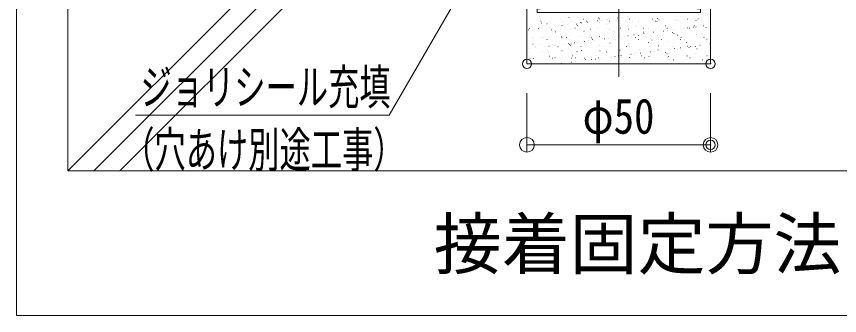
# Model space of a CAD drawing. Units: millimetres, scale not verified. Extents: x -1001 to 999, y -692 to 693.
# Drawn here: x -1000.7 to -776.5, y -692.5 to -611 of the extents above; entities that cross this region are included whole.
import ezdxf
from ezdxf.enums import TextEntityAlignment as Align

# ---------------------------------------------------------------- set-up
doc = ezdxf.new("R2010")
doc.units = ezdxf.units.MM
doc.header["$LTSCALE"] = 5
doc.header["$PDMODE"] = 32
doc.header["$PDSIZE"] = 2.5
doc.linetypes.add('DASHED1', pattern=[1.8, 1.2, -0.6])
for name, color, linetype, lineweight in [('0-0_zumenwaku', 6, 'Continuous', 9), ('0-2_5', 1, 'Continuous', 9), ('0-3_02壁', 4, 'Continuous', 9), ('0-6_center', 5, 'Continuous', 9), ('0-8_sunpou', 1, 'Continuous', 9), ('0-9_0', 6, 'DASHED1', 9), ('0-A_DEFPOINTS', 7, 'Continuous', 9)]:
    doc.layers.add(name, color=color, linetype=linetype, lineweight=lineweight)
doc.layers.add('0-1_moji', color=2, linetype='Continuous')
doc.styles.add('ＭＳ ゴシック', font='')
doc.styles.add('ＭＳ Ｐゴシック', font='')
doc.styles.get('ＭＳ ゴシック').set_extended_font_data('MS Gothic')
doc.styles.get('ＭＳ Ｐゴシック').set_extended_font_data('MS PGothic')

# ---------------------------------------------------------------- blocks, each defined once
blk = doc.blocks.new('_ORIGIN')
at = {"layer": '0-9_0', "color": 1, "linetype": 'Continuous'}
blk.add_line((0, 0), (-5, 0), dxfattribs=at)
blk.add_circle((0, 0), 2.5, dxfattribs=at)
blk = doc.blocks.new('MLeader1')
at = {"layer": '0-8_sunpou'}
blk.add_line((-900.968, -637.894), (-968.244, -637.894), dxfattribs=at)
blk.add_lwpolyline([(-862.82, -574.939), (-899.168, -637.894), (-900.968, -637.894)], dxfattribs=at)
at = {"layer": '0-8_sunpou', "color": 11}
blk.add_solid([(-863.542, -574.522), (-862.099, -575.355), (-860.32, -570.608)], dxfattribs=at)
at = {"layer": '0-8_sunpou', "color": 2, "style": 'ＭＳ ゴシック', "width": 0.65}
for s, p in [('ジョリシール充填', (-966.89, -637.872)), ('（穴あけ別途工事）', (-971.604, -654.939))]:
    blk.add_text(s, height=9.604, dxfattribs=at).set_placement(p, align=Align.BOTTOM_LEFT)

msp = doc.modelspace()

# ---------------------------------------------------------------- linework, layer by layer
at = {"layer": '0-0_zumenwaku'}
msp.add_lwpolyline([(-1000.664, -692.472), (999.336, -692.472), (999.336, 692.528), (-1000.664, 692.528)], close=True, dxfattribs=at)
at = {"layer": '0-2_5'}
for p, q in [((-861.659, -538.862), (-861.659, -623.862)), ((-811.659, -538.862), (-811.659, -623.862)), ((-861.659, -623.862), (-811.659, -623.862))]:
    msp.add_line(p, q, dxfattribs=at)
at = {"layer": '0-3_02壁'}
for p, q in [((-986.659, -653.03), (-902.491, -568.862)), ((-979.599, -653.041), (-895.419, -568.862)), ((-972.528, -653.041), (-888.348, -568.862)), ((-858.703, -611.726), (-858.653, -611.726)), ((-858.354, -611.068), (-858.304, -611.068)), ((-857.985, -611.406), (-857.935, -611.406)), ((-852.475, -611.715), (-852.425, -611.715)), ((-850.233, -611.245), (-850.183, -611.245)), ((-846.246, -611.703), (-846.196, -611.703)), ((-842.23, -611.314), (-842.18, -611.314)), ((-841.862, -611.651), (-841.812, -611.651)), ((-840.018, -611.692), (-839.968, -611.692)), ((-839.764, -611.771), (-839.714, -611.771)), ((-837.047, -611.414), (-836.997, -611.414)), ((-836.006, -611.277), (-835.956, -611.277)), ((-834.38, -611.062), (-834.33, -611.062)), ((-834.109, -611.49), (-834.059, -611.49)), ((-833.79, -611.681), (-833.74, -611.681)), ((-827.561, -611.669), (-827.511, -611.669)), ((-826.106, -611.559), (-826.056, -611.559)), ((-821.333, -611.658), (-821.283, -611.658)), ((-817.986, -611.736), (-817.936, -611.736)), ((-815.105, -611.647), (-815.055, -611.647)), ((-857.859, -612.263), (-857.809, -612.263)), ((-857.772, -612.836), (-857.722, -612.836)), ((-856.245, -613), (-856.195, -613)), ((-855.914, -613.898), (-855.864, -613.898)), ((-853.198, -613.54), (-853.148, -613.54)), ((-852.37, -612.641), (-852.32, -612.641)), ((-852.157, -613.403), (-852.107, -613.403)), ((-851.631, -612.252), (-851.581, -612.252)), ((-850.531, -613.189), (-850.481, -613.189)), ((-848.242, -613.069), (-848.192, -613.069)), ((-847.874, -613.407), (-847.824, -613.407)), ((-847.814, -612.831), (-847.764, -612.831)), ((-847.135, -612.574), (-847.085, -612.574)), ((-846.773, -612.694), (-846.723, -612.694)), ((-845.403, -612.241), (-845.353, -612.241)), ((-845.147, -612.48), (-845.097, -612.48)), ((-842.431, -612.122), (-842.381, -612.122)), ((-842.019, -612.599), (-841.969, -612.599)), ((-841.39, -611.985), (-841.34, -611.985)), ((-840.122, -613.246), (-840.072, -613.246)), ((-839.175, -612.229), (-839.125, -612.229)), ((-836.617, -612.404), (-836.567, -612.404)), ((-832.946, -612.218), (-832.896, -612.218)), ((-832.119, -613.314), (-832.069, -613.314)), ((-831.75, -613.652), (-831.7, -613.652)), ((-831.382, -612.337), (-831.332, -612.337)), ((-826.718, -612.207), (-826.668, -612.207)), ((-826.266, -612.362), (-826.216, -612.362)), ((-825.738, -611.897), (-825.688, -611.897)), ((-823.998, -613.491), (-823.948, -613.491)), ((-820.864, -612.167), (-820.814, -612.167)), ((-820.49, -612.195), (-820.44, -612.195)), ((-818.011, -614.086), (-817.961, -614.086)), ((-816.386, -613.872), (-816.336, -613.872)), ((-815.995, -613.56), (-815.945, -613.56)), ((-815.629, -612.1), (-815.579, -612.1)), ((-815.626, -613.898), (-815.576, -613.898)), ((-814.261, -612.184), (-814.211, -612.184)), ((-813.669, -613.514), (-813.619, -613.514)), ((-812.924, -613.976), (-812.874, -613.976)), ((-812.628, -613.377), (-812.578, -613.377)), ((-811.659, -613.005), (-811.609, -613.005)), ((-811.659, -613.005), (-811.609, -613.005)), ((-811.659, -613.249), (-811.609, -613.249)), ((-811.659, -613.249), (-811.609, -613.249)), ((-811.659, -613.842), (-811.609, -613.842)), ((-861.298, -614.606), (-861.248, -614.606)), ((-861.052, -614.209), (-861.002, -614.209)), ((-860.184, -614.686), (-860.134, -614.686)), ((-858.581, -614.249), (-858.531, -614.249)), ((-857.54, -614.112), (-857.49, -614.112)), ((-854.949, -614.619), (-854.899, -614.619)), ((-854.823, -614.197), (-854.773, -614.197)), ((-854.255, -614.824), (-854.205, -614.824)), ((-853.886, -615.162), (-853.836, -615.162)), ((-849.832, -614.644), (-849.782, -614.644)), ((-848.595, -614.186), (-848.545, -614.186)), ((-846.134, -615.001), (-846.084, -615.001)), ((-844.431, -614.449), (-844.381, -614.449)), ((-842.367, -614.175), (-842.317, -614.175)), ((-839.195, -614.383), (-839.145, -614.383)), ((-838.131, -615.07), (-838.081, -615.07)), ((-837.762, -615.408), (-837.712, -615.408)), ((-836.491, -616.258), (-836.441, -616.258)), ((-836.138, -614.164), (-836.088, -614.164)), ((-834.162, -616.212), (-834.112, -616.212)), ((-834.079, -614.407), (-834.029, -614.407)), ((-832.536, -615.998), (-832.486, -615.998)), ((-831.256, -616.191), (-831.206, -616.191)), ((-830.01, -615.247), (-829.96, -615.247)), ((-829.91, -614.152), (-829.86, -614.152)), ((-829.82, -615.64), (-829.77, -615.64)), ((-828.779, -615.503), (-828.729, -615.503)), ((-828.677, -614.212), (-828.627, -614.212)), ((-827.153, -615.289), (-827.103, -615.289)), ((-826.14, -616.215), (-826.09, -616.215)), ((-824.436, -614.932), (-824.386, -614.932)), ((-823.682, -614.141), (-823.632, -614.141)), ((-823.442, -614.146), (-823.392, -614.146)), ((-823.395, -614.795), (-823.345, -614.795)), ((-822.007, -615.315), (-821.957, -615.315)), ((-821.769, -614.581), (-821.719, -614.581)), ((-821.639, -615.653), (-821.589, -615.653)), ((-820.738, -616.021), (-820.688, -616.021)), ((-819.052, -614.223), (-819.002, -614.223)), ((-818.326, -614.17), (-818.276, -614.17)), ((-817.454, -614.13), (-817.404, -614.13)), ((-815.503, -615.954), (-815.453, -615.954)), ((-813.886, -615.492), (-813.836, -615.492)), ((-860.267, -616.58), (-860.217, -616.58)), ((-860.058, -618.54), (-860.008, -618.54)), ((-859.898, -616.917), (-859.848, -616.917)), ((-858.158, -618.512), (-858.108, -618.512)), ((-857.646, -616.689), (-857.596, -616.689)), ((-857.088, -616.734), (-857.038, -616.734)), ((-856.244, -617.271), (-856.194, -617.271)), ((-854.823, -618.473), (-854.773, -618.473)), ((-852.244, -616.495), (-852.194, -616.495)), ((-852.146, -616.756), (-852.096, -616.756)), ((-851.354, -618.475), (-851.304, -618.475)), ((-850.859, -616.723), (-850.809, -616.723)), ((-850.313, -618.338), (-850.263, -618.338)), ((-850.155, -618.581), (-850.105, -618.581)), ((-850.016, -617.26), (-849.966, -617.26)), ((-849.706, -618.498), (-849.656, -618.498)), ((-848.687, -618.124), (-848.637, -618.124)), ((-847.009, -616.428), (-846.959, -616.428)), ((-845.97, -617.767), (-845.92, -617.767)), ((-844.929, -617.63), (-844.879, -617.63)), ((-844.631, -616.711), (-844.581, -616.711)), ((-844.305, -618.303), (-844.255, -618.303)), ((-844.143, -616.825), (-844.093, -616.825)), ((-843.788, -617.249), (-843.738, -617.249)), ((-843.775, -617.163), (-843.725, -617.163)), ((-843.303, -617.416), (-843.253, -617.416)), ((-841.893, -616.452), (-841.843, -616.452)), ((-840.587, -617.058), (-840.537, -617.058)), ((-839.546, -616.921), (-839.496, -616.921)), ((-839.069, -618.236), (-839.019, -618.236)), ((-838.403, -616.7), (-838.353, -616.7)), ((-837.92, -616.707), (-837.87, -616.707)), ((-837.559, -617.237), (-837.509, -617.237)), ((-836.022, -617.002), (-835.972, -617.002)), ((-835.203, -616.349), (-835.153, -616.349)), ((-833.953, -618.261), (-833.903, -618.261)), ((-832.174, -616.689), (-832.124, -616.689)), ((-831.331, -617.226), (-831.281, -617.226)), ((-828.551, -618.066), (-828.501, -618.066)), ((-828.019, -617.071), (-827.969, -617.071)), ((-827.651, -617.409), (-827.601, -617.409)), ((-825.946, -616.678), (-825.896, -616.678)), ((-825.103, -617.215), (-825.053, -617.215)), ((-823.316, -617.999), (-823.266, -617.999)), ((-819.899, -617.248), (-819.849, -617.248)), ((-819.718, -616.666), (-819.668, -616.666)), ((-818.875, -617.204), (-818.825, -617.204)), ((-818.2, -618.024), (-818.15, -618.024)), ((-813.49, -616.655), (-813.44, -616.655)), ((-812.798, -617.829), (-812.748, -617.829)), ((-812.646, -617.192), (-812.596, -617.192)), ((-811.896, -617.316), (-811.846, -617.316)), ((-811.825, -618.45), (-811.775, -618.45)), ((-811.659, -616.955), (-811.609, -616.955)), ((-811.659, -616.955), (-811.609, -616.955)), ((-811.659, -617.533), (-811.609, -617.533)), ((-811.659, -617.533), (-811.609, -617.533)), ((-811.659, -617.821), (-811.609, -617.821)), ((-861.08, -619.756), (-861.03, -619.756)), ((-859.454, -619.542), (-859.404, -619.542)), ((-859.436, -619.217), (-859.386, -619.217)), ((-857.52, -620.543), (-857.47, -620.543)), ((-856.737, -619.184), (-856.687, -619.184)), ((-856.168, -620.336), (-856.118, -620.336)), ((-855.799, -620.674), (-855.749, -620.674)), ((-855.696, -619.047), (-855.646, -619.047)), ((-854.07, -618.833), (-854.02, -618.833)), ((-853.208, -619.206), (-853.158, -619.206)), ((-852.118, -620.348), (-852.068, -620.348)), ((-849.787, -618.918), (-849.737, -618.918)), ((-848.047, -620.513), (-847.997, -620.513)), ((-846.98, -619.194), (-846.93, -619.194)), ((-846.883, -620.281), (-846.833, -620.281)), ((-842.035, -618.757), (-841.985, -618.757)), ((-841.767, -620.306), (-841.717, -620.306)), ((-840.751, -619.183), (-840.701, -619.183)), ((-840.044, -620.581), (-839.994, -620.581)), ((-836.365, -620.111), (-836.315, -620.111)), ((-834.523, -619.172), (-834.473, -619.172)), ((-834.032, -618.826), (-833.982, -618.826)), ((-833.663, -619.164), (-833.613, -619.164)), ((-831.923, -620.758), (-831.873, -620.758)), ((-831.13, -620.045), (-831.08, -620.045)), ((-828.295, -619.16), (-828.245, -619.16)), ((-827.976, -620.576), (-827.926, -620.576)), ((-826.935, -620.439), (-826.885, -620.439)), ((-826.014, -620.069), (-825.964, -620.069)), ((-825.911, -619.003), (-825.861, -619.003)), ((-825.309, -620.225), (-825.259, -620.225)), ((-823.92, -620.827), (-823.87, -620.827)), ((-822.592, -619.867), (-822.542, -619.867)), ((-822.067, -619.149), (-822.017, -619.149)), ((-821.551, -619.73), (-821.501, -619.73)), ((-820.612, -619.874), (-820.562, -619.874)), ((-819.925, -619.516), (-819.875, -619.516)), ((-817.908, -619.072), (-817.858, -619.072)), ((-817.539, -619.409), (-817.489, -619.409)), ((-817.208, -619.158), (-817.158, -619.158)), ((-816.167, -619.021), (-816.117, -619.021)), ((-815.838, -619.138), (-815.788, -619.138)), ((-815.377, -619.808), (-815.327, -619.808)), ((-814.542, -618.807), (-814.492, -618.807)), ((-860.857, -622.291), (-860.807, -622.291)), ((-859.932, -622.393), (-859.882, -622.393)), ((-855.472, -621.742), (-855.422, -621.742)), ((-854.697, -622.327), (-854.647, -622.327)), ((-854.629, -622.28), (-854.579, -622.28)), ((-854.059, -622.268), (-854.009, -622.268)), ((-849.58, -622.351), (-849.53, -622.351)), ((-849.244, -621.731), (-849.194, -621.731)), ((-848.401, -622.268), (-848.351, -622.268)), ((-846.843, -623.06), (-846.793, -623.06)), ((-846.056, -622.337), (-846.006, -622.337)), ((-845.688, -622.675), (-845.638, -622.675)), ((-844.179, -622.157), (-844.129, -622.157)), ((-844.126, -622.702), (-844.076, -622.702)), ((-843.085, -622.565), (-843.035, -622.565)), ((-843.016, -621.72), (-842.966, -621.72)), ((-842.172, -622.257), (-842.122, -622.257)), ((-841.459, -622.351), (-841.409, -622.351)), ((-839.675, -620.919), (-839.625, -620.919)), ((-838.943, -622.09), (-838.893, -622.09)), ((-838.743, -621.993), (-838.693, -621.993)), ((-837.935, -622.514), (-837.885, -622.514)), ((-837.702, -621.856), (-837.652, -621.856)), ((-836.787, -621.708), (-836.737, -621.708)), ((-836.076, -621.642), (-836.026, -621.642)), ((-835.944, -622.246), (-835.894, -622.246)), ((-833.827, -622.114), (-833.777, -622.114)), ((-833.359, -621.285), (-833.309, -621.285)), ((-832.318, -621.148), (-832.268, -621.148)), ((-830.692, -620.934), (-830.642, -620.934)), ((-830.559, -621.697), (-830.509, -621.697)), ((-829.932, -622.582), (-829.882, -622.582)), ((-829.716, -622.234), (-829.666, -622.234)), ((-829.564, -622.92), (-829.514, -622.92)), ((-828.425, -621.92), (-828.375, -621.92)), ((-824.331, -621.686), (-824.281, -621.686)), ((-823.551, -621.165), (-823.501, -621.165)), ((-823.488, -622.223), (-823.438, -622.223)), ((-823.19, -621.853), (-823.14, -621.853)), ((-821.812, -622.759), (-821.762, -622.759)), ((-818.103, -621.674), (-818.053, -621.674)), ((-818.074, -621.878), (-818.024, -621.878)), ((-817.259, -622.212), (-817.209, -622.212)), ((-815.799, -621.004), (-815.749, -621.004)), ((-813.809, -622.828), (-813.759, -622.828)), ((-812.672, -621.683), (-812.622, -621.683)), ((-811.874, -621.663), (-811.824, -621.663)), ((-811.659, -620.905), (-811.609, -620.905)), ((-811.659, -620.905), (-811.609, -620.905)), ((-811.659, -621.8), (-811.609, -621.8)), ((-811.659, -621.8), (-811.609, -621.8)), ((-860.248, -623.862), (-860.198, -623.862)), ((-858.392, -623.862), (-858.342, -623.862)), ((-852.226, -623.769), (-852.176, -623.769)), ((-852.146, -623.862), (-852.096, -623.862)), ((-849.51, -623.411), (-849.46, -623.411)), ((-848.469, -623.274), (-848.419, -623.274)), ((-845.9, -623.862), (-845.85, -623.862)), ((-844.392, -623.862), (-844.342, -623.862)), ((-839.654, -623.862), (-839.604, -623.862)), ((-833.408, -623.862), (-833.358, -623.862)), ((-828.536, -623.862), (-828.486, -623.862)), ((-827.162, -623.862), (-827.112, -623.862)), ((-820.916, -623.862), (-820.866, -623.862)), ((-820.486, -623.728), (-820.436, -623.728)), ((-815.251, -623.661), (-815.201, -623.661)), ((-814.67, -623.862), (-814.62, -623.862)), ((-813.44, -623.166), (-813.39, -623.166)), ((-812.698, -623.743), (-812.648, -623.743)), ((-812.681, -623.862), (-812.631, -623.862)), ((-811.659, -623.606), (-811.609, -623.606))]:
    msp.add_line(p, q, dxfattribs=at)
msp.add_lwpolyline([(-811.659, -568.862), (-815.309, -568.862), (-815.309, -608.862), (-814.409, -608.862), (-814.409, -609.862), (-858.909, -609.862), (-858.909, -608.862), (-858.009, -608.862), (-858.009, -568.862), (-861.659, -568.862), (-861.659, -623.862), (-811.659, -623.862)], close=True, dxfattribs=at)
at = {"layer": '0-6_center'}
msp.add_line((-836.659, 135.826), (-836.659, -627.413), dxfattribs=at)
at = {"layer": '0-8_sunpou'}
for p, q in [((-861.659, -631.862), (-861.659, -647.951)), ((-811.659, -631.862), (-811.659, -647.951)), ((-857.659, -645.951), (-815.659, -645.951))]:
    msp.add_line(p, q, dxfattribs=at)
at = {"layer": '0-A_DEFPOINTS'}
msp.add_lwpolyline([(-986.659, -543.862), (-986.659, -653.041), (-686.659, -653.041)], dxfattribs=at)
for p in [(-861.659, -623.862), (-811.659, -623.862), (-811.659, -645.951)]:
    msp.add_point(p, dxfattribs=at)

# ---------------------------------------------------------------- block references
at = {"layer": '0-8_sunpou'}
msp.add_blockref('MLeader1', (0, 0), dxfattribs=at)
at = {"layer": '0-8_sunpou', "xscale": 0.8, "yscale": 0.8, "rotation": 180}
msp.add_blockref('_ORIGIN', (-861.659, -645.951), dxfattribs=at)
at = {"layer": '0-8_sunpou', "xscale": 0.8, "yscale": 0.8}
msp.add_blockref('_ORIGIN', (-811.659, -645.951), dxfattribs=at)

# ---------------------------------------------------------------- texts
at = {"layer": '0-1_moji', "style": 'ＭＳ Ｐゴシック'}
msp.add_text('接着固定方法', height=13.56, dxfattribs=at).set_placement((-887.013, -683.799), align=Align.BOTTOM_LEFT)
at = {"layer": '0-8_sunpou', "color": 2, "style": 'ＭＳ ゴシック', "width": 0.85}
msp.add_text('φ50', height=9.604, dxfattribs=at).set_placement((-846.492, -645.802), align=Align.BOTTOM_LEFT)

doc.saveas('drawing.dxf')
